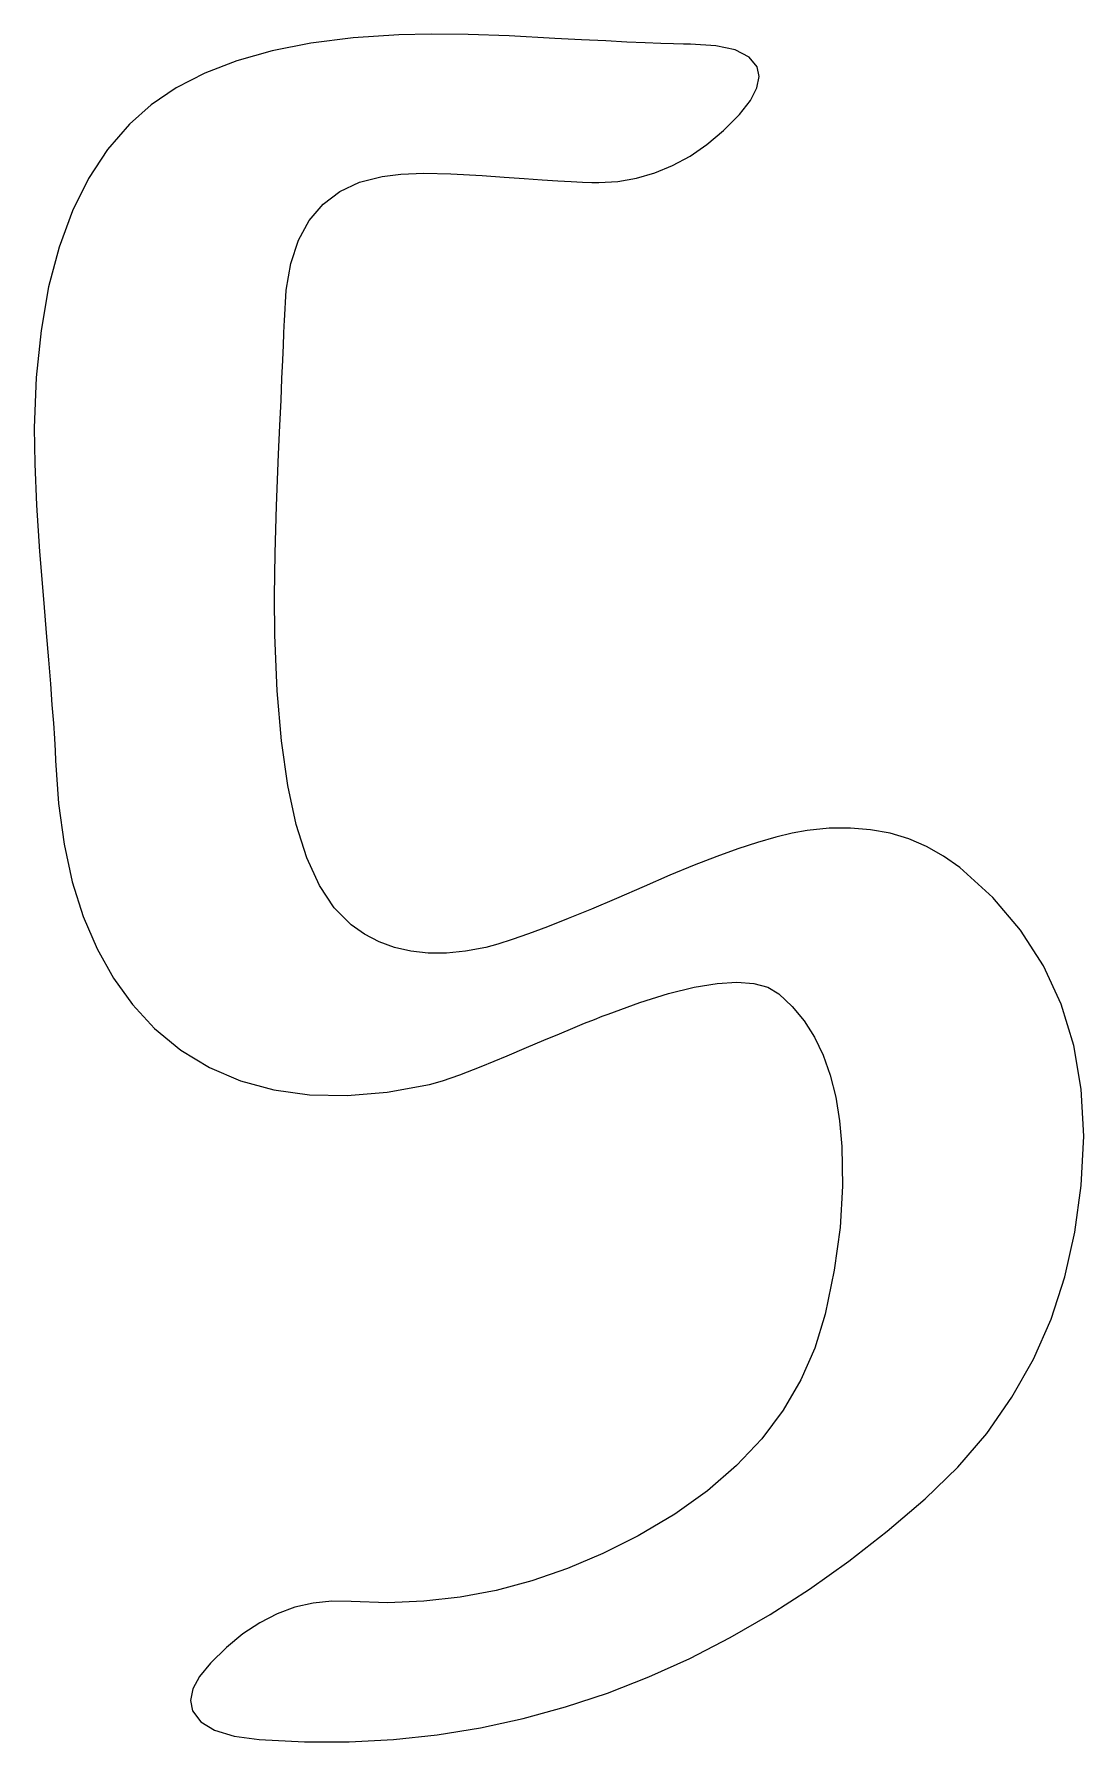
# Model space of a CAD drawing. Extents: x 0 to 12.2, y 0 to 19.9.
import ezdxf

# ---------------------------------------------------------------- set-up
doc = ezdxf.new("R2010")
doc.units = 0
doc.layers.get('0').update_dxf_attribs({"linetype": 'CONTINUOUS'})

msp = doc.modelspace()

# ---------------------------------------------------------------- linework, layer by layer
at = {"color": 0}
for p, q in [((4.629, 19.911), (4.25, 19.903)), ((5.059, 19.906), (4.629, 19.911)), ((2.773, 19.717), (2.361, 19.601)), ((3.226, 19.806), (2.773, 19.717)), ((3.718, 19.868), (3.226, 19.806)), ((4.25, 19.903), (3.718, 19.868)), ((5.539, 19.89), (5.059, 19.906)), ((6.069, 19.861), (5.539, 19.89)), ((6.383, 19.845), (6.069, 19.861)), ((6.663, 19.831), (6.383, 19.845)), ((6.911, 19.819), (6.663, 19.831)), ((7.125, 19.809), (6.911, 19.819)), ((7.306, 19.802), (7.125, 19.809)), ((7.455, 19.796), (7.306, 19.802)), ((7.57, 19.793), (7.455, 19.796)), ((7.653, 19.792), (7.57, 19.793)), ((7.946, 19.775), (7.653, 19.792)), ((8.174, 19.726), (7.946, 19.775)), ((8.335, 19.643), (8.174, 19.726)), ((2.361, 19.601), (1.989, 19.457)), ((8.431, 19.528), (8.335, 19.643)), ((8.454, 19.415), (8.431, 19.528)), ((1.989, 19.457), (1.656, 19.286)), ((8.427, 19.285), (8.454, 19.415)), ((1.656, 19.286), (1.364, 19.087)), ((8.222, 18.972), (8.35, 19.137)), ((8.35, 19.137), (8.427, 19.285)), ((1.364, 19.087), (1.111, 18.861)), ((8.036, 18.787), (8.222, 18.972)), ((1.111, 18.861), (0.857, 18.566)), ((7.844, 18.626), (8.036, 18.787)), ((0.857, 18.566), (0.635, 18.228)), ((7.647, 18.49), (7.844, 18.626)), ((7.237, 18.292), (7.444, 18.378)), ((7.444, 18.378), (7.647, 18.49)), ((0.635, 18.228), (0.447, 17.849)), ((3.562, 18.077), (3.792, 18.184)), ((3.792, 18.184), (4.056, 18.25)), ((4.056, 18.25), (4.274, 18.277)), ((4.274, 18.277), (4.542, 18.288)), ((4.542, 18.288), (4.858, 18.284)), ((4.858, 18.284), (5.222, 18.264)), ((5.222, 18.264), (5.48, 18.244)), ((5.48, 18.244), (5.714, 18.227)), ((5.714, 18.227), (5.921, 18.213)), ((5.921, 18.213), (6.104, 18.201)), ((6.104, 18.201), (6.262, 18.192)), ((6.262, 18.192), (6.394, 18.186)), ((6.394, 18.186), (6.501, 18.182)), ((6.501, 18.182), (6.583, 18.181)), ((6.583, 18.181), (6.806, 18.193)), ((6.806, 18.193), (7.024, 18.23)), ((7.024, 18.23), (7.237, 18.292)), ((3.208, 17.74), (3.368, 17.929)), ((3.368, 17.929), (3.562, 18.077)), ((0.447, 17.849), (0.292, 17.427)), ((3.083, 17.509), (3.208, 17.74)), ((0.292, 17.427), (0.169, 16.963)), ((2.993, 17.237), (3.083, 17.509)), ((2.938, 16.924), (2.993, 17.237)), ((0.169, 16.963), (0.08, 16.457)), ((2.917, 16.569), (2.938, 16.924)), ((2.916, 16.515), (2.917, 16.569)), ((0.08, 16.457), (0.023, 15.909)), ((2.907, 16.286), (2.912, 16.42)), ((2.912, 16.42), (2.916, 16.515)), ((2.899, 16.111), (2.907, 16.286)), ((2.889, 15.897), (2.899, 16.111)), ((0.023, 15.909), (0, 15.319)), ((2.878, 15.642), (2.889, 15.897)), ((2.863, 15.348), (2.878, 15.642)), ((2.847, 15.014), (2.863, 15.348)), ((0, 15.319), (0.007, 14.9)), ((2.824, 14.413), (2.847, 15.014)), ((0.007, 14.9), (0.028, 14.42)), ((0.028, 14.42), (0.062, 13.879)), ((2.809, 13.861), (2.824, 14.413)), ((0.062, 13.879), (0.111, 13.278)), ((2.803, 13.358), (2.809, 13.861)), ((2.806, 12.903), (2.803, 13.358)), ((0.111, 13.278), (0.141, 12.93)), ((0.141, 12.93), (0.167, 12.616)), ((2.832, 12.255), (2.806, 12.903)), ((0.167, 12.616), (0.189, 12.336)), ((0.189, 12.336), (0.208, 12.09)), ((2.882, 11.671), (2.832, 12.255)), ((0.208, 12.09), (0.224, 11.878)), ((0.224, 11.878), (0.236, 11.7)), ((0.236, 11.7), (0.245, 11.555)), ((0.245, 11.555), (0.25, 11.444)), ((2.957, 11.152), (2.882, 11.671)), ((0.25, 11.444), (0.283, 10.94)), ((3.056, 10.698), (2.957, 11.152)), ((0.283, 10.94), (0.348, 10.468)), ((3.179, 10.308), (3.056, 10.698)), ((8.838, 10.594), (8.645, 10.548)), ((9.014, 10.625), (8.838, 10.594)), ((9.27, 10.652), (9.014, 10.625)), ((9.516, 10.655), (9.27, 10.652)), ((9.752, 10.636), (9.516, 10.655)), ((9.979, 10.594), (9.752, 10.636)), ((10.197, 10.528), (9.979, 10.594)), ((0.348, 10.468), (0.445, 10.028)), ((8.205, 10.413), (7.958, 10.325)), ((8.434, 10.488), (8.205, 10.413)), ((8.645, 10.548), (8.434, 10.488)), ((10.405, 10.44), (10.197, 10.528)), ((10.603, 10.329), (10.405, 10.44)), ((3.326, 9.984), (3.179, 10.308)), ((7.694, 10.221), (7.411, 10.104)), ((7.958, 10.325), (7.694, 10.221)), ((10.792, 10.194), (10.603, 10.329)), ((11.175, 9.845), (10.792, 10.194)), ((0.445, 10.028), (0.573, 9.622)), ((3.498, 9.723), (3.326, 9.984)), ((7.111, 9.972), (6.791, 9.834)), ((7.411, 10.104), (7.111, 9.972)), ((6.791, 9.834), (6.496, 9.709)), ((11.5, 9.463), (11.175, 9.845)), ((0.573, 9.622), (0.733, 9.247)), ((3.694, 9.528), (3.498, 9.723)), ((6.226, 9.599), (5.983, 9.503)), ((6.496, 9.709), (6.226, 9.599)), ((3.853, 9.417), (3.694, 9.528)), ((4.022, 9.329), (3.853, 9.417)), ((5.765, 9.422), (5.572, 9.355)), ((5.983, 9.503), (5.765, 9.422)), ((11.766, 9.048), (11.5, 9.463)), ((0.733, 9.247), (0.924, 8.905)), ((4.202, 9.263), (4.022, 9.329)), ((4.392, 9.219), (4.202, 9.263)), ((4.594, 9.197), (4.392, 9.219)), ((4.806, 9.197), (4.594, 9.197)), ((5.03, 9.219), (4.806, 9.197)), ((5.264, 9.264), (5.03, 9.219)), ((5.405, 9.302), (5.264, 9.264)), ((5.572, 9.355), (5.405, 9.302)), ((11.972, 8.601), (11.766, 9.048)), ((0.924, 8.905), (1.148, 8.596)), ((7.397, 8.725), (7.696, 8.799)), ((7.696, 8.799), (7.962, 8.844)), ((7.962, 8.844), (8.193, 8.858)), ((8.193, 8.858), (8.39, 8.843)), ((8.39, 8.843), (8.552, 8.798)), ((8.552, 8.798), (8.681, 8.722)), ((1.148, 8.596), (1.403, 8.319)), ((6.694, 8.486), (7.063, 8.62)), ((7.063, 8.62), (7.397, 8.725)), ((8.681, 8.722), (8.838, 8.576)), ((8.838, 8.576), (8.977, 8.408)), ((12.12, 8.121), (11.972, 8.601)), ((6.281, 8.323), (6.418, 8.379)), ((6.418, 8.379), (6.532, 8.424)), ((6.532, 8.424), (6.624, 8.46)), ((6.624, 8.46), (6.694, 8.486)), ((8.977, 8.408), (9.097, 8.218)), ((1.403, 8.319), (1.711, 8.066)), ((5.739, 8.096), (5.942, 8.181)), ((5.942, 8.181), (6.123, 8.257)), ((6.123, 8.257), (6.281, 8.323)), ((9.097, 8.218), (9.198, 8.007)), ((1.711, 8.066), (2.046, 7.862)), ((5.213, 7.875), (5.514, 8)), ((5.514, 8), (5.739, 8.096)), ((9.198, 8.007), (9.281, 7.774)), ((12.208, 7.609), (12.12, 8.121)), ((2.046, 7.862), (2.407, 7.707)), ((4.761, 7.708), (4.962, 7.778)), ((4.962, 7.778), (5.213, 7.875)), ((9.281, 7.774), (9.345, 7.519)), ((2.407, 7.707), (2.795, 7.601)), ((2.795, 7.601), (3.209, 7.544)), ((3.65, 7.536), (4.117, 7.577)), ((4.117, 7.577), (4.611, 7.667)), ((4.611, 7.667), (4.761, 7.708)), ((12.238, 7.064), (12.208, 7.609)), ((3.209, 7.544), (3.65, 7.536)), ((9.345, 7.519), (9.39, 7.243)), ((9.39, 7.243), (9.417, 6.944)), ((12.208, 6.486), (12.238, 7.064)), ((9.417, 6.944), (9.425, 6.478)), ((9.425, 6.478), (9.396, 5.997)), ((12.134, 5.943), (12.208, 6.486)), ((9.396, 5.997), (9.328, 5.499)), ((12.016, 5.424), (12.134, 5.943)), ((9.328, 5.499), (9.222, 4.986)), ((11.855, 4.931), (12.016, 5.424)), ((9.222, 4.986), (9.103, 4.593)), ((11.649, 4.462), (11.855, 4.931)), ((9.103, 4.593), (8.94, 4.221)), ((11.4, 4.018), (11.649, 4.462)), ((8.94, 4.221), (8.733, 3.868)), ((11.107, 3.598), (11.4, 4.018)), ((8.733, 3.868), (8.483, 3.535)), ((10.77, 3.203), (11.107, 3.598)), ((8.483, 3.535), (8.188, 3.222)), ((8.188, 3.222), (7.85, 2.929)), ((10.389, 2.833), (10.77, 3.203)), ((7.85, 2.929), (7.468, 2.656)), ((9.945, 2.456), (10.389, 2.833)), ((7.468, 2.656), (7.042, 2.403)), ((7.042, 2.403), (6.631, 2.196)), ((9.496, 2.106), (9.945, 2.456)), ((6.631, 2.196), (6.218, 2.022)), ((6.218, 2.022), (5.803, 1.879)), ((9.041, 1.783), (9.496, 2.106)), ((5.803, 1.879), (5.385, 1.767)), ((3.253, 1.62), (3.041, 1.57)), ((3.471, 1.643), (3.253, 1.62)), ((3.694, 1.639), (3.471, 1.643)), ((4.12, 1.623), (3.694, 1.639)), ((4.544, 1.64), (4.12, 1.623)), ((4.966, 1.688), (4.544, 1.64)), ((5.385, 1.767), (4.966, 1.688)), ((8.581, 1.486), (9.041, 1.783)), ((2.833, 1.493), (2.631, 1.389)), ((3.041, 1.57), (2.833, 1.493)), ((8.115, 1.217), (8.581, 1.486)), ((2.434, 1.259), (2.242, 1.101)), ((2.631, 1.389), (2.434, 1.259)), ((7.643, 0.974), (8.115, 1.217)), ((2.242, 1.101), (2.056, 0.917)), ((2.056, 0.917), (1.928, 0.762)), ((7.167, 0.758), (7.643, 0.974)), ((1.851, 0.618), (1.824, 0.484)), ((1.928, 0.762), (1.851, 0.618)), ((6.684, 0.569), (7.167, 0.758)), ((1.824, 0.484), (1.847, 0.361)), ((5.702, 0.273), (6.196, 0.408)), ((6.196, 0.408), (6.684, 0.569)), ((1.847, 0.361), (1.943, 0.236)), ((1.943, 0.236), (2.104, 0.139)), ((5.203, 0.165), (5.702, 0.273)), ((2.104, 0.139), (2.332, 0.069)), ((2.332, 0.069), (2.625, 0.028)), ((2.625, 0.028), (3.152, 0.001)), ((3.152, 0.001), (3.673, 0.002)), ((3.673, 0.002), (4.189, 0.029)), ((4.189, 0.029), (4.699, 0.083)), ((4.699, 0.083), (5.203, 0.165))]:
    msp.add_line(p, q, dxfattribs=at)

doc.saveas('drawing.dxf')
